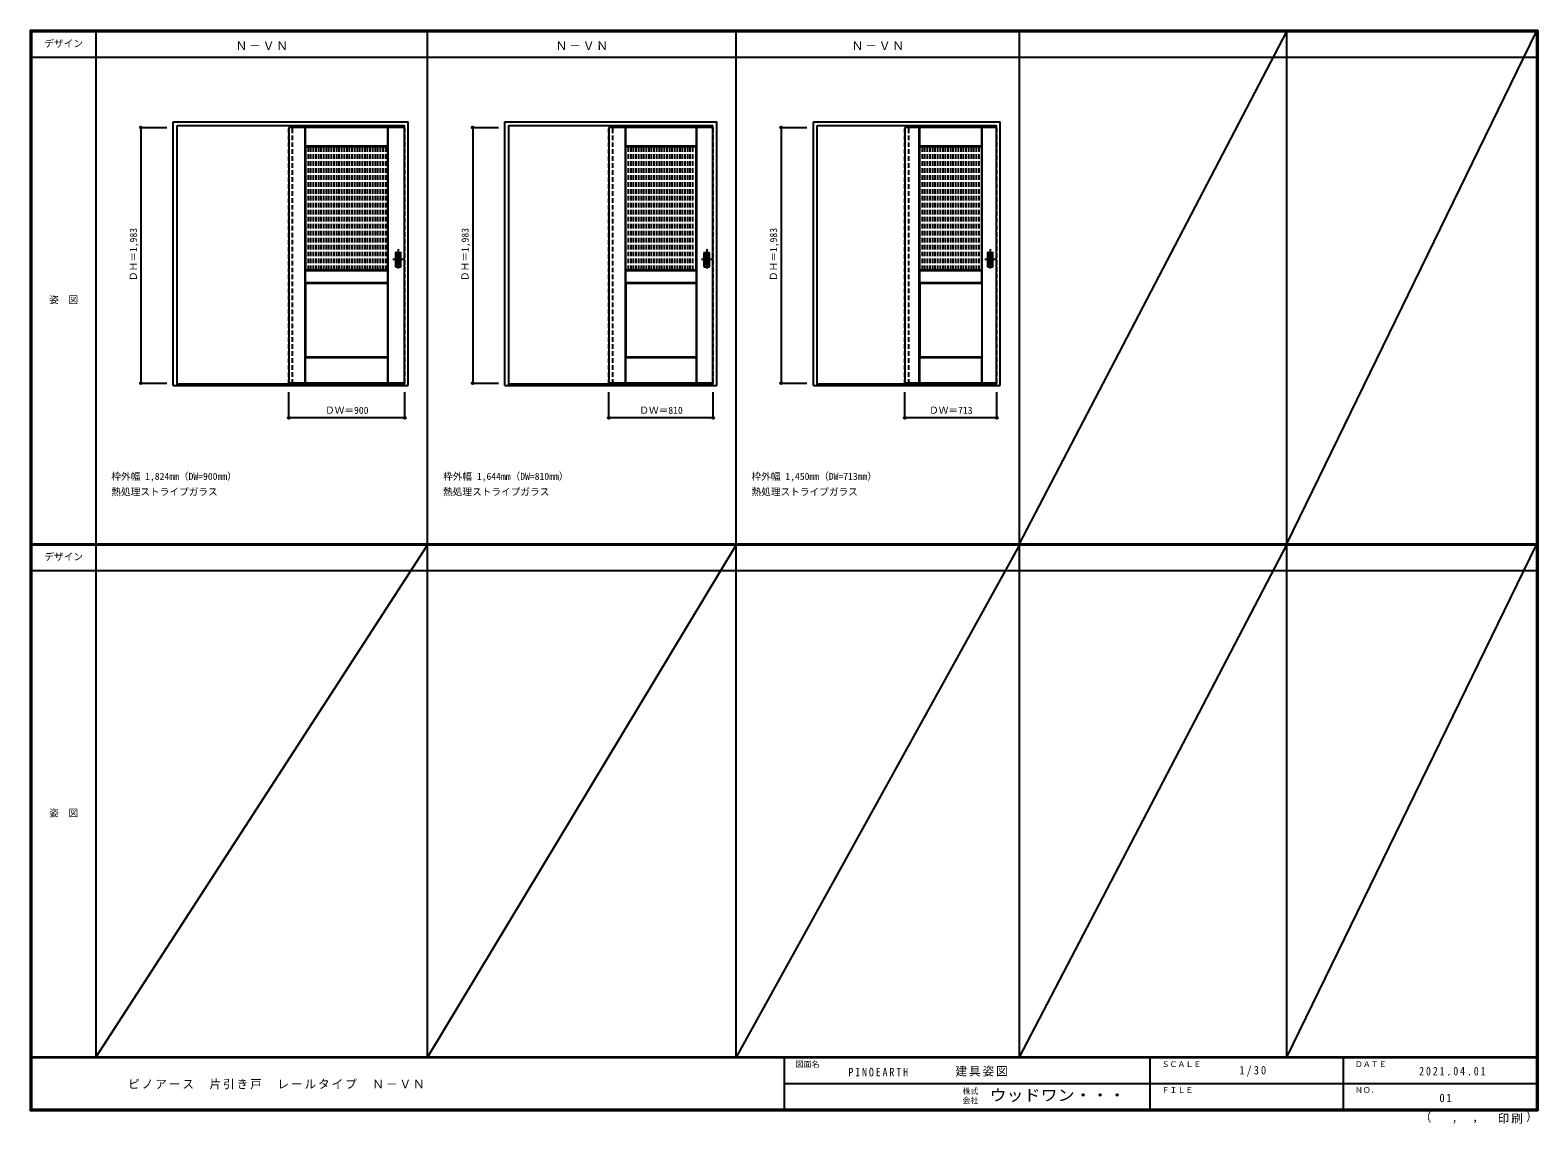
# Model space of a CAD drawing. Units: millimetres, scale not verified. Extents: x -6000 to 5700, y -4307 to 4175.
import ezdxf
from ezdxf.enums import TextEntityAlignment as Align

# ---------------------------------------------------------------- set-up
doc = ezdxf.new("R2010")
doc.units = ezdxf.units.MM
doc.header["$LTSCALE"] = 30
doc.header["$PDMODE"] = 32
doc.header["$PDSIZE"] = 15
doc.linetypes.add('CHAIN1', pattern=[8, 5, -1, 1, -1])
doc.linetypes.add('DASHED1', pattern=[1.8, 1.2, -0.6])
for name, color, linetype in [('0-1_通り芯', 4, 'CHAIN1'), ('0-2_扉', 4, 'DASHED1'), ('0-3_仕上げ', 7, 'Continuous'), ('0-4_枠', 3, 'Continuous'), ('0-6_引手', 3, 'Continuous'), ('0-A_文字', 7, 'Continuous'), ('0-B_寸法', 7, 'Continuous'), ('0-C_ハッチ', 4, 'DASHED1'), ('F-1_枠', 6, 'Continuous'), ('F-A_文字', 7, 'Continuous')]:
    doc.layers.add(name, color=color, linetype=linetype)
doc.styles.add('ＭＳ ゴシック', font='')
doc.styles.get('ＭＳ ゴシック').set_extended_font_data('MS Gothic')

msp = doc.modelspace()

# ---------------------------------------------------------------- linework, layer by layer
at = {"layer": '0-1_通り芯'}
for p, q in [((-3144, 2476.5), (-3144, 2314.5)), ((-750, 2476.5), (-750, 2314.5)), ((1450, 2476.5), (1450, 2314.5)), ((-3103, 2395.5), (-3185, 2395.5)), ((-709, 2395.5), (-791, 2395.5)), ((1491, 2395.5), (1409, 2395.5))]:
    msp.add_line(p, q, dxfattribs=at)
at = {"layer": '0-2_扉'}
for p, q in [((-3993, 3421), (-3993, 3417)), ((-3096, 3421), (-3093, 3421)), ((-3093, 1438), (-3093, 3421)), ((-1509, 3421), (-1509, 3417)), ((-702, 3421), (-699, 3421)), ((788, 3421), (788, 3417)), ((1498, 3421), (1501, 3421)), ((-3096, 1438), (-3093, 1438))]:
    msp.add_line(p, q, dxfattribs=at)
at = {"layer": '0-2_扉', "color": 3, "linetype": 'Continuous'}
for p, q in [((-3096, 3421), (-3993, 3421)), ((-3993, 3421), (-3993, 1438)), ((-1509, 3421), (-1509, 1438)), ((-702, 3421), (-1509, 3421)), ((1498, 3421), (788, 3421)), ((788, 3421), (788, 1438)), ((-3096, 1438), (-3993, 1438)), ((-702, 1438), (-1509, 1438)), ((1498, 1438), (788, 1438))]:
    msp.add_line(p, q, dxfattribs=at)
at = {"layer": '0-2_扉'}
for points in [[(-702, 1438), (-699, 1438), (-699, 3421)], [(1498, 1438), (1501, 1438), (1501, 3421)]]:
    msp.add_lwpolyline(points, dxfattribs=at)
at = {"layer": '0-3_仕上げ'}
for p, q in [((-3865, 1438), (-3865, 3421)), ((-3863.5, 3273.5), (-3863.5, 3421)), ((-3862, 3275), (-3862, 3421)), ((-3224, 3275), (-3224, 3421)), ((-3222.5, 3273.5), (-3222.5, 3421)), ((-3221, 1438), (-3221, 3421)), ((-1381, 1438), (-1381, 3421)), ((-1379.5, 3273.5), (-1379.5, 3421)), ((-1378, 3275), (-1378, 3421)), ((-830, 3275), (-830, 3421)), ((-828.5, 3273.5), (-828.5, 3421)), ((-827, 1438), (-827, 3421)), ((900, 1438), (900, 3421)), ((901.5, 3273.5), (901.5, 3421)), ((903, 3275), (903, 3421)), ((1386, 3275), (1386, 3421)), ((1387.5, 3273.5), (1387.5, 3421)), ((1389, 1438), (1389, 3421)), ((-3862, 3275), (-3863.5, 3273.5)), ((-3861, 3271), (-3863.5, 3273.5)), ((-3224, 3275), (-3862, 3275)), ((-3222.5, 3273.5), (-3225, 3271)), ((-3224, 3275), (-3222.5, 3273.5)), ((-1378, 3275), (-1379.5, 3273.5)), ((-1377, 3271), (-1379.5, 3273.5)), ((-830, 3275), (-1378, 3275)), ((903, 3275), (901.5, 3273.5)), ((904, 3271), (901.5, 3273.5)), ((1386, 3275), (903, 3275)), ((-3863.5, 2215.5), (-3863.5, 2310.5)), ((-3224, 2309), (-3862, 2309)), ((-3862, 2217), (-3862, 2309)), ((-3225, 2313), (-3222.5, 2310.5)), ((-3224, 2309), (-3222.5, 2310.5)), ((-1379.5, 2215.5), (-1379.5, 2310.5)), ((-1378, 2217), (-1378, 2309)), ((-830, 2309), (-1378, 2309)), ((-831, 2313), (-828.5, 2310.5)), ((-830, 2309), (-828.5, 2310.5)), ((-830, 2217), (-830, 2309)), ((-828.5, 2215.5), (-828.5, 2310.5)), ((901.5, 2215.5), (901.5, 2310.5)), ((903, 2217), (903, 2309)), ((1386, 2309), (903, 2309)), ((1385, 2313), (1387.5, 2310.5)), ((1386, 2309), (1387.5, 2310.5)), ((1386, 2217), (1386, 2309)), ((1387.5, 2215.5), (1387.5, 2310.5)), ((-3862, 2217), (-3863.5, 2215.5)), ((-3861, 2213), (-3863.5, 2215.5)), ((-3222.5, 2215.5), (-3225, 2213)), ((-1378, 2217), (-1379.5, 2215.5)), ((-1377, 2213), (-1379.5, 2215.5)), ((-1378, 2217), (-830, 2217)), ((903, 2217), (901.5, 2215.5)), ((904, 2213), (901.5, 2215.5)), ((903, 2217), (1386, 2217)), ((-3225, 1638), (-3222.5, 1635.5)), ((-831, 1638), (-828.5, 1635.5)), ((1385, 1638), (1387.5, 1635.5)), ((-3863.5, 1438), (-3863.5, 1635.5)), ((-3862, 1438), (-3862, 1634)), ((-3224, 1634), (-3862, 1634)), ((-3224, 1634), (-3222.5, 1635.5)), ((-3224, 1438), (-3224, 1634)), ((-3222.5, 1438), (-3222.5, 1635.5)), ((-1379.5, 1438), (-1379.5, 1635.5)), ((-1378, 1438), (-1378, 1634)), ((-830, 1634), (-1378, 1634)), ((-830, 1634), (-828.5, 1635.5)), ((-830, 1438), (-830, 1634)), ((-828.5, 1438), (-828.5, 1635.5)), ((901.5, 1438), (901.5, 1635.5)), ((903, 1438), (903, 1634)), ((1386, 1634), (903, 1634)), ((1386, 1634), (1387.5, 1635.5)), ((1386, 1438), (1386, 1634)), ((1387.5, 1438), (1387.5, 1635.5))]:
    msp.add_line(p, q, dxfattribs=at)
at = {"layer": '0-3_仕上げ', "color": 3}
for p, q in [((-3225, 3271), (-3861, 3271)), ((-3861, 2313), (-3861, 3271)), ((-3225, 2313), (-3225, 3271)), ((-1377, 2313), (-1377, 3271)), ((-831, 3271), (-1377, 3271)), ((-831, 2313), (-831, 3271)), ((904, 2313), (904, 3271)), ((1385, 3271), (904, 3271)), ((1385, 2313), (1385, 3271)), ((-3225, 2313), (-3861, 2313)), ((-831, 2313), (-1377, 2313)), ((1385, 2313), (904, 2313)), ((-3861, 2213), (-3225, 2213)), ((-3861, 1638), (-3861, 2213)), ((-3225, 1638), (-3225, 2213)), ((-1377, 2213), (-1377, 1638)), ((904, 2213), (904, 1638)), ((904, 2213), (1385, 2213)), ((1385, 2213), (1385, 1638)), ((-3225, 1638), (-3861, 1638)), ((-831, 1638), (-1377, 1638)), ((1385, 1638), (904, 1638))]:
    msp.add_line(p, q, dxfattribs=at)
at = {"layer": '0-3_仕上げ'}
for points in [[(-830, 3275), (-828.5, 3273.5), (-831, 3271)], [(1386, 3275), (1387.5, 3273.5), (1385, 3271)], [(-3862, 2309), (-3863.5, 2310.5), (-3861, 2313)], [(-3862, 2217), (-3224, 2217), (-3224, 2309)], [(-3224, 2217), (-3222.5, 2215.5), (-3222.5, 2310.5)], [(-1378, 2309), (-1379.5, 2310.5), (-1377, 2313)], [(903, 2309), (901.5, 2310.5), (904, 2313)], [(-830, 2217), (-828.5, 2215.5), (-831, 2213)], [(1386, 2217), (1387.5, 2215.5), (1385, 2213)], [(-3862, 1634), (-3863.5, 1635.5), (-3861, 1638)], [(-1378, 1634), (-1379.5, 1635.5), (-1377, 1638)], [(903, 1634), (901.5, 1635.5), (904, 1638)]]:
    msp.add_lwpolyline(points, dxfattribs=at)
at = {"layer": '0-3_仕上げ', "color": 3}
msp.add_lwpolyline([(-1377, 2213), (-831, 2213), (-831, 1638)], dxfattribs=at)
at = {"layer": '0-4_枠'}
for p, q in [((-4890, 1418), (-4890, 3465)), ((-4890, 3465), (-3066, 3465)), ((-4860, 1418), (-4860, 3435)), ((-4860, 3435), (-3096, 3435)), ((-3096, 1418), (-3096, 3435)), ((-3066, 1418), (-3066, 3465)), ((-2316, 1418), (-2316, 3465)), ((-2316, 3465), (-672, 3465)), ((-2286, 1418), (-2286, 3435)), ((-2286, 3435), (-702, 3435)), ((-702, 1418), (-702, 3435)), ((-672, 1418), (-672, 3465)), ((78, 1418), (78, 3465)), ((78, 3465), (1528, 3465)), ((108, 1418), (108, 3435)), ((108, 3435), (1498, 3435)), ((1498, 1418), (1498, 3435)), ((1528, 1418), (1528, 3465)), ((-4890, 1418), (-3066, 1418)), ((-4860, 1433), (-3096, 1433)), ((-2316, 1418), (-672, 1418)), ((-2286, 1433), (-702, 1433)), ((78, 1418), (1528, 1418)), ((108, 1433), (1498, 1433))]:
    msp.add_line(p, q, dxfattribs=at)
at = {"layer": '0-4_枠', "color": 4, "linetype": 'DASHED1'}
for p, q in [((-3993, 1433), (-3993, 3435)), ((-3963, 1433), (-3963, 3435)), ((-1509, 1433), (-1509, 3435)), ((-1479, 1433), (-1479, 3435)), ((788, 1433), (788, 3435)), ((818, 1433), (818, 3435))]:
    msp.add_line(p, q, dxfattribs=at)
at = {"layer": '0-6_引手'}
for p, q in [((-3165, 2449), (-3165, 2342)), ((-3163.5, 2450.5), (-3124.5, 2450.5)), ((-3163.5, 2340.5), (-3124.5, 2340.5)), ((-3123, 2342), (-3123, 2449)), ((-771, 2449), (-771, 2342)), ((-769.5, 2450.5), (-730.5, 2450.5)), ((-769.5, 2340.5), (-730.5, 2340.5)), ((-729, 2342), (-729, 2449)), ((1429, 2449), (1429, 2342)), ((1430.5, 2450.5), (1469.5, 2450.5)), ((1430.5, 2340.5), (1469.5, 2340.5)), ((1471, 2342), (1471, 2449))]:
    msp.add_line(p, q, dxfattribs=at)
at = {"layer": '0-6_引手', "color": 7}
for p, q in [((-3156.5, 2433), (-3156.5, 2358)), ((-3155, 2434.5), (-3133, 2434.5)), ((-3155, 2356.5), (-3133, 2356.5)), ((-3131.5, 2358), (-3131.5, 2433)), ((-762.5, 2433), (-762.5, 2358)), ((-761, 2434.5), (-739, 2434.5)), ((-761, 2356.5), (-739, 2356.5)), ((-737.5, 2358), (-737.5, 2433)), ((1437.5, 2433), (1437.5, 2358)), ((1439, 2434.5), (1461, 2434.5)), ((1439, 2356.5), (1461, 2356.5)), ((1462.5, 2358), (1462.5, 2433))]:
    msp.add_line(p, q, dxfattribs=at)
at = {"layer": '0-6_引手'}
for centre, start, end in [((-3163.5, 2449), 90, 180), ((-3163.5, 2342), 180, 270), ((-3124.5, 2449), 0, 90), ((-3124.5, 2342), 270, 0), ((-769.5, 2449), 90, 180), ((-769.5, 2342), 180, 270), ((-730.5, 2449), 0, 90), ((-730.5, 2342), 270, 0), ((1430.5, 2449), 90, 180), ((1430.5, 2342), 180, 270), ((1469.5, 2449), 0, 90), ((1469.5, 2342), 270, 0)]:
    msp.add_arc(centre, 1.5, start, end, dxfattribs=at)
at = {"layer": '0-6_引手', "color": 7}
for centre, start, end in [((-3155, 2433), 90, 180), ((-3155, 2358), 180, 270), ((-3133, 2433), 0, 90), ((-3133, 2358), 270, 0), ((-761, 2433), 90, 180), ((-761, 2358), 180, 270), ((-739, 2433), 0, 90), ((-739, 2358), 270, 0), ((1439, 2433), 90, 180), ((1439, 2358), 180, 270), ((1461, 2433), 0, 90), ((1461, 2358), 270, 0)]:
    msp.add_arc(centre, 1.5, start, end, dxfattribs=at)
at = {"layer": '0-B_寸法', "color": 4}
for p, q in [((-5140, 3421), (-5140, 1438)), ((-5140, 3421), (-4940, 3421)), ((-2566, 3421), (-2566, 1438)), ((-2566, 3421), (-2366, 3421)), ((-172, 3421), (-172, 1438)), ((-172, 3421), (28, 3421)), ((-5140, 1438), (-4940, 1438)), ((-2566, 1438), (-2366, 1438)), ((-172, 1438), (28, 1438)), ((-3993, 1168), (-3993, 1368)), ((-3093, 1168), (-3093, 1368)), ((-1509, 1168), (-1509, 1368)), ((-699, 1168), (-699, 1368)), ((1501, 1168), (1501, 1368)), ((-3093, 1168), (-3993, 1168)), ((-699, 1168), (-1509, 1168))]:
    msp.add_line(p, q, dxfattribs=at)
msp.add_lwpolyline([(1501, 1168), (788, 1168), (788, 1368)], dxfattribs=at)
at = {"layer": '0-B_寸法'}
for p in [(-5140, 3421), (-2566, 3421), (-172, 3421), (-5140, 1438), (-2566, 1438), (-172, 1438), (-3993, 1168), (-3093, 1168), (-1509, 1168), (-699, 1168), (788, 1168), (1501, 1168)]:
    msp.add_point(p, dxfattribs=at)
at = {"layer": '0-C_ハッチ'}
for p, q in [((-3841, 2313), (-3841, 3271)), ((-3821, 2313), (-3821, 3271)), ((-3801, 2313), (-3801, 3271)), ((-3781, 2313), (-3781, 3271)), ((-3761, 2313), (-3761, 3271)), ((-3741, 2313), (-3741, 3271)), ((-3721, 2313), (-3721, 3271)), ((-3701, 2313), (-3701, 3271)), ((-3681, 2313), (-3681, 3271)), ((-3661, 2313), (-3661, 3271)), ((-3641, 2313), (-3641, 3271)), ((-3621, 2313), (-3621, 3271)), ((-3601, 2313), (-3601, 3271)), ((-3581, 2313), (-3581, 3271)), ((-3561, 2313), (-3561, 3271)), ((-3541, 2313), (-3541, 3271)), ((-3521, 2313), (-3521, 3271)), ((-3501, 2313), (-3501, 3271)), ((-3481, 2313), (-3481, 3271)), ((-3461, 2313), (-3461, 3271)), ((-3441, 2313), (-3441, 3271)), ((-3421, 2313), (-3421, 3271)), ((-3401, 2313), (-3401, 3271)), ((-3381, 2313), (-3381, 3271)), ((-3361, 2313), (-3361, 3271)), ((-3341, 2313), (-3341, 3271)), ((-3321, 2313), (-3321, 3271)), ((-3301, 2313), (-3301, 3271)), ((-3281, 2313), (-3281, 3271)), ((-3261, 2313), (-3261, 3271)), ((-3241, 2313), (-3241, 3271)), ((-1357, 2313), (-1357, 3271)), ((-1337, 2313), (-1337, 3271)), ((-1317, 2313), (-1317, 3271)), ((-1297, 2313), (-1297, 3271)), ((-1277, 2313), (-1277, 3271)), ((-1257, 2313), (-1257, 3271)), ((-1237, 2313), (-1237, 3271)), ((-1217, 2313), (-1217, 3271)), ((-1197, 2313), (-1197, 3271)), ((-1177, 2313), (-1177, 3271)), ((-1157, 2313), (-1157, 3271)), ((-1137, 2313), (-1137, 3271)), ((-1117, 2313), (-1117, 3271)), ((-1097, 2313), (-1097, 3271)), ((-1077, 2313), (-1077, 3271)), ((-1057, 2313), (-1057, 3271)), ((-1037, 2313), (-1037, 3271)), ((-1017, 2313), (-1017, 3271)), ((-997, 2313), (-997, 3271)), ((-977, 2313), (-977, 3271)), ((-957, 2313), (-957, 3271)), ((-937, 2313), (-937, 3271)), ((-917, 2313), (-917, 3271)), ((-897, 2313), (-897, 3271)), ((-877, 2313), (-877, 3271)), ((-857, 2313), (-857, 3271)), ((924, 2313), (924, 3271)), ((944, 2313), (944, 3271)), ((964, 2313), (964, 3271)), ((984, 2313), (984, 3271)), ((1004, 2313), (1004, 3271)), ((1024, 2313), (1024, 3271)), ((1044, 2313), (1044, 3271)), ((1064, 2313), (1064, 3271)), ((1084, 2313), (1084, 3271)), ((1104, 2313), (1104, 3271)), ((1124, 2313), (1124, 3271)), ((1144, 2313), (1144, 3271)), ((1164, 2313), (1164, 3271)), ((1184, 2313), (1184, 3271)), ((1204, 2313), (1204, 3271)), ((1224, 2313), (1224, 3271)), ((1244, 2313), (1244, 3271)), ((1264, 2313), (1264, 3271)), ((1284, 2313), (1284, 3271)), ((1304, 2313), (1304, 3271)), ((1324, 2313), (1324, 3271)), ((1344, 2313), (1344, 3271)), ((1364, 2313), (1364, 3271))]:
    msp.add_line(p, q, dxfattribs=at)
at = {"layer": 'F-1_枠'}
for p, q in [((-6000, 4175), (5700, 4175)), ((-6000, 4175), (-6000, -4205)), ((-6000, 4170), (5700, 4170)), ((-6000, 4165), (5700, 4165)), ((-5995, 4175), (-5995, -4205)), ((-5990, 4175), (-5990, -4205)), ((-5490, 4175), (-5490, -3790)), ((-2916, -3790), (-2916, 4175)), ((-522, -3790), (-522, 4175)), ((1678, -3790), (1678, 4175)), ((3752, -3790), (3752, 4175)), ((5690, 4175), (5690, -4205)), ((5695, 4175), (5695, -4205)), ((5700, 4175), (5700, -4205)), ((-6000, 3965), (5700, 3965)), ((-6000, 190.5), (5700, 190.5)), ((-6000, 187.5), (5700, 187.5)), ((-6000, 184.5), (5700, 184.5)), ((-6000, -15.5), (5700, -15.5)), ((5700, -3790), (-6000, -3790)), ((5700, -3795), (-6000, -3795)), ((-150, -3795), (-150, -4195)), ((2690, -3795), (2690, -4195)), ((4190, -3795), (4190, -4195)), ((-150, -3995), (5690, -3995)), ((5700, -4195), (-6000, -4195)), ((5700, -4200), (-6000, -4200)), ((5700, -4205), (-6000, -4205))]:
    msp.add_line(p, q, dxfattribs=at)
at = {"layer": 'F-A_文字'}
for p, q in [((1678, 190.5), (3752, 4165)), ((3752, 190.5), (5690, 4165)), ((-2916, 184.5), (-5490, -3790)), ((-522, 184.5), (-2916, -3790)), ((1678, 184.5), (-522, -3790)), ((1678, -3790), (3752, 184.5)), ((3752, -3790), (5690, 184.5))]:
    msp.add_line(p, q, dxfattribs=at)

# ---------------------------------------------------------------- texts
at = {"layer": '0-A_文字', "style": 'ＭＳ ゴシック'}
for s, p in [('枠外幅 1,824mm（DW=900mm）', (-5370, 670.5)), ('枠外幅 1,644mm（DW=810mm）', (-2796, 670.5)), ('枠外幅 1,450mm（DW=713mm）', (-402, 670.5)), ('熱処理ストライプガラス', (-5370, 550.5)), ('熱処理ストライプガラス', (-2796, 550.5)), ('熱処理ストライプガラス', (-402, 550.5))]:
    msp.add_text(s, height=54.99, dxfattribs=at).set_placement(p, align=Align.BOTTOM_LEFT)
at = {"layer": '0-A_文字', "char_height": 65.98, "attachment_point": 7, "style": 'ＭＳ ゴシック'}
for insert in [(-4405.5, 4020), (-1921.5, 4020), (375.5, 4020)]:
    msp.add_mtext('\\T1.17;Ｎ－ＶＮ', dxfattribs=dict(at, insert=insert))
at = {"layer": '0-B_寸法', "style": 'ＭＳ ゴシック'}
for p in [(-5155, 2229.2), (-2581, 2229.2), (-187, 2229.2)]:
    msp.add_text('ＤＨ＝1,983', height=54.99, rotation=90, dxfattribs=at).set_placement(p, align=Align.BOTTOM_LEFT)
for s, p in [('ＤＷ＝900', (-3711.8, 1183)), ('ＤＷ＝810', (-1272.8, 1183)), ('ＤＷ＝713', (975.8, 1183))]:
    msp.add_text(s, height=54.99, dxfattribs=at).set_placement(p, align=Align.BOTTOM_LEFT)
at = {"layer": 'F-A_文字', "style": 'ＭＳ ゴシック'}
for s, height, p in [('デザイン', 54.99, (-5890, 4027.5)), ('姿\u3000図', 54.99, (-5852.5, 2040.2)), ('デザイン', 54.99, (-5890, 47)), ('姿\u3000図', 54.99, (-5852.5, -1940.2)), ('図面名', 43.99, (-60, -3880)), ('ＳＣＡＬＥ', 43.99, (2780, -3880)), ('ＤＡＴＥ', 43.99, (4280, -3880)), ('株式', 43.99, (1235, -4089)), ('ＦＩＬＥ', 43.99, (2780, -4080)), ('ＮＯ．', 43.99, (4280, -4080)), ('会社', 43.99, (1235, -4161)), ('（', 66, (4784, -4308.3)), ('）', 66, (5608.4, -4304.1)), (',', 66, (5031.3, -4308.3)), (',', 66, (5190.2, -4305.5))]:
    msp.add_text(s, height=height, dxfattribs=at).set_placement(p, align=Align.BOTTOM_LEFT)
at = {"layer": 'F-A_文字', "style": 'ＭＳ ゴシック', "width": 1.1}
msp.add_text('ウッドワン・・・', height=87.98, dxfattribs=at).set_placement((1445, -4155), align=Align.BOTTOM_LEFT)
at = {"layer": 'F-A_文字', "char_height": 65.98, "attachment_point": 7, "style": 'ＭＳ ゴシック'}
for s, insert in [('\\T1.17;建具姿図', (1180.4, -3940)), ('\\T1.38;\\W0.9;1/30', (3383.8, -3940)), ('\\T1.17;ピノアース\u3000片引き戸\u3000レールタイプ\u3000Ｎ－ＶＮ', (-5240, -4040)), ('\\T1.39;\\W0.85;PINOEARTH', (350, -3940)), ('\\T1.39;\\W0.85;2021.04.01', (4778.8, -3932.5)), ('\\T1.36;\\W0.9;01', (4936.2, -4140)), ('\\T1.17;印刷', (5388.1, -4306.9))]:
    msp.add_mtext(s, dxfattribs=dict(at, insert=insert))

doc.saveas('drawing.dxf')
